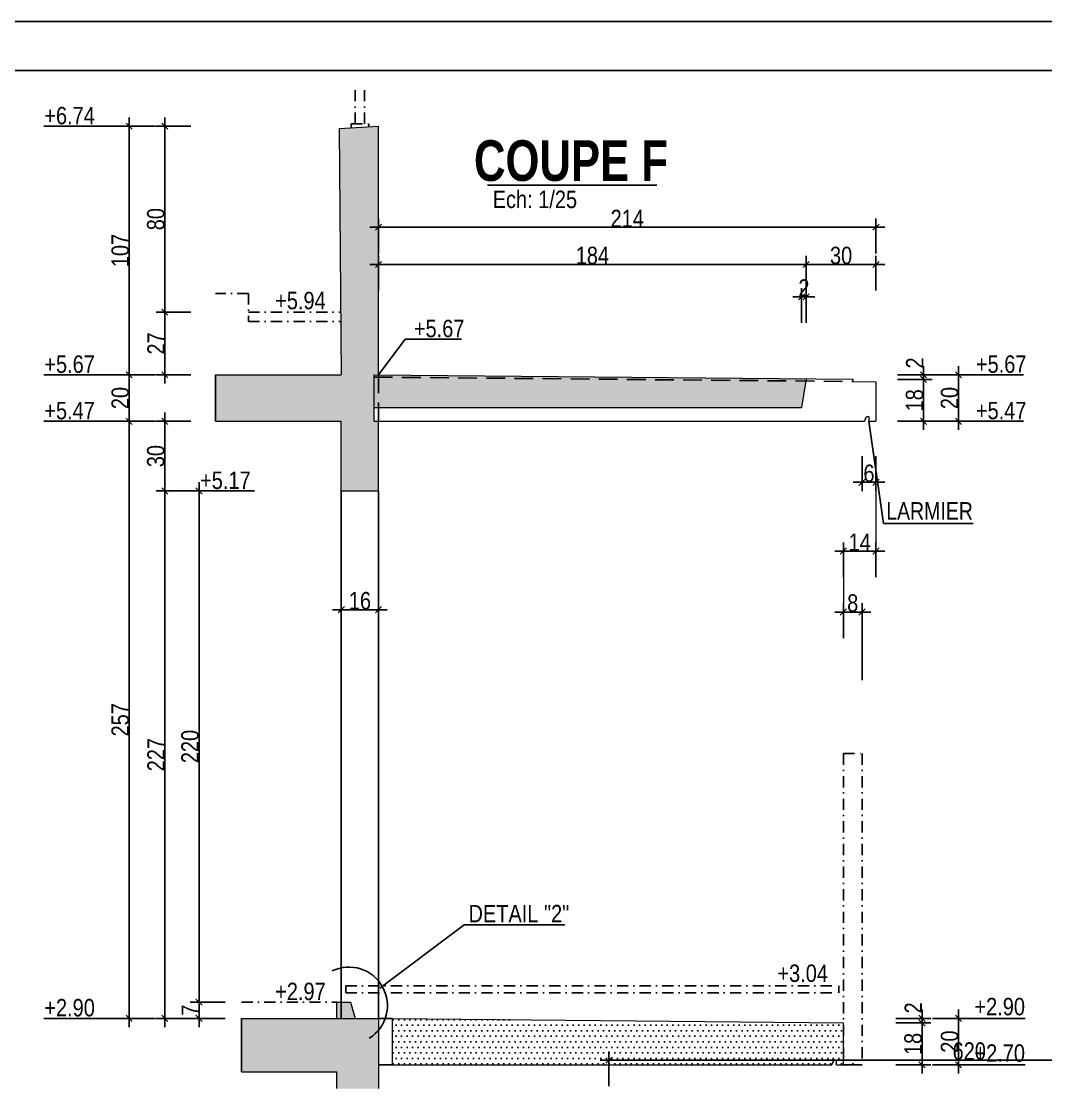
# Model space of a CAD drawing. Header units: centimetres. Extents: x -31 to 9059, y 2319 to 6519.
# Drawn here: x 3336 to 4218, y 5600 to 6519 of the extents above; entities that cross this region are included whole.
import ezdxf
from ezdxf.enums import TextEntityAlignment as Align

# ---------------------------------------------------------------- set-up
doc = ezdxf.new("R2010")
doc.units = ezdxf.units.CM
doc.header["$LTSCALE"] = 12.7
doc.header["$PDMODE"] = 1
doc.header["$PDSIZE"] = -2
doc.linetypes.add('CACHEX2', pattern=[19.05, 12.7, -6.35])
doc.linetypes.add('TIRETPTX2', pattern=[50.8, 25.4, -12.7, 0, -12.7])
for name, color, linetype in [('01_cote_gen', 4, 'Continuous'), ('01_linteaux', 2, 'Continuous'), ('01_murs_sup', 2, 'CACHEX2'), ('01_poch_BN', 9, 'Continuous'), ('01_texte', 230, 'Continuous'), ('AA_COTES', 2, 'Continuous')]:
    doc.layers.add(name, color=color, linetype=linetype)
doc.layers.add('01_murs_coup', color=5, linetype='Continuous', lineweight=60)
doc.styles.add('ARIAL NA', font='ARIALN.TTF')
doc.styles.add('impact', font='impact.ttf')
doc.styles.add('MATTE_TXT', font='arial.ttf')
doc.styles.add('STYLE2', font='ARIALN.TTF')
doc.dimstyles.new('JB25', dxfattribs={"dimscale": 0.1, "dimtxt": 150, "dimasz": 15, "dimexe": 0.1, "dimexo": 0.1, "dimgap": 0.09, "dimtad": 1, "dimdec": 1, "dimlfac": 0.5, "dimdsep": 46, "dimtxsty": 'STYLE2', "dimblk1": 'BOND_G', "dimblk2": 'BOND_D', "dimsah": 1, "dimcen": 1.5, "dimdle": 0.01, "dimse1": 1, "dimse2": 1, "dimclrd": 4, "dimclre": 2, "dimclrt": 6, "dimazin": 2, "dimtfac": 2.333333, "dimtdec": 1, "dimtix": 1, "dimtmove": 2, "dimatfit": 3, "dimldrblk": 'BOND_G', "dimfxl": 1, "dimtolj": 1, "dimtzin": 0, "dimarcsym": 0})
doc.dimstyles.new('JB50', dxfattribs={"dimscale": 0.1, "dimtxt": 150, "dimasz": 15, "dimexe": 0.1, "dimexo": 0.1, "dimgap": 0.09, "dimtad": 1, "dimdec": 1, "dimdsep": 46, "dimtxsty": 'STYLE2', "dimblk1": 'BOND_G', "dimblk2": 'BOND_D', "dimsah": 1, "dimcen": 1.5, "dimdle": 0.01, "dimse1": 1, "dimse2": 1, "dimclrd": 4, "dimclre": 2, "dimclrt": 6, "dimazin": 2, "dimtfac": 2.333333, "dimtdec": 1, "dimtix": 1, "dimtmove": 2, "dimatfit": 3, "dimldrblk": 'BOND_G', "dimfxl": 1, "dimtolj": 1, "dimtzin": 0, "dimarcsym": 0})

# ---------------------------------------------------------------- blocks, each defined once
blk = doc.blocks.new('BOND_G')
at = {"layer": 'AA_COTES', "color": 0}
for p, q in [((0, -5), (0, 15)), ((5, 0), (-5, 0)), ((1.77, 1.77), (-1.77, -1.77))]:
    blk.add_line(p, q, dxfattribs=at)
blk = doc.blocks.new('BOND_D')
at = {"layer": 'AA_COTES', "color": 0}
for p, q in [((5, 0), (-5, 0)), ((-1.77, -1.77), (1.77, 1.77)), ((0, 5), (0, -15))]:
    blk.add_line(p, q, dxfattribs=at)
blk = doc.blocks.new('*D1537')
at = {"layer": '01_cote_gen', "color": 4, "lineweight": -2, "transparency": 16777216}
blk.add_line((3489.19, 5662.09), (3489.19, 5673.09), dxfattribs=at)
at = {"layer": 'Defpoints', "color": 0, "transparency": 16777216}
for p in [(3489.19, 5674.59), (3582.72, 5674.59), (3595.34, 5660.59)]:
    blk.add_point(p, dxfattribs=at)
at = {"layer": '01_cote_gen', "color": 4, "lineweight": -2, "transparency": 16777216, "xscale": 1.5, "yscale": 1.5, "zscale": 1.5}
for name, p, rotation in [('BOND_D', (3489.19, 5674.59), 90), ('BOND_G', (3489.19, 5660.59), 270)]:
    blk.add_blockref(name, p, dxfattribs=dict(at, rotation=rotation))
at = {"layer": '01_cote_gen', "color": 6, "transparency": 16777216, "insert": (3481.68, 5667.59), "char_height": 15, "attachment_point": 5, "rotation": 90, "style": 'STYLE2'}
blk.add_mtext('\\A1;7', dxfattribs=at)
blk = doc.blocks.new('*D1538')
at = {"layer": '01_cote_gen', "color": 4, "lineweight": -2, "transparency": 16777216}
blk.add_line((3489.19, 5676.09), (3489.19, 6113.09), dxfattribs=at)
at = {"layer": 'Defpoints', "color": 0, "transparency": 16777216}
for p in [(3489.19, 6114.59), (3655.64, 6114.59), (3594.7, 5674.59)]:
    blk.add_point(p, dxfattribs=at)
at = {"layer": '01_cote_gen', "color": 4, "lineweight": -2, "transparency": 16777216, "xscale": 1.5, "yscale": 1.5, "zscale": 1.5}
for name, p, rotation in [('BOND_D', (3489.19, 6114.59), 90), ('BOND_G', (3489.19, 5674.59), 270)]:
    blk.add_blockref(name, p, dxfattribs=dict(at, rotation=rotation))
at = {"layer": '01_cote_gen', "color": 6, "transparency": 16777216, "insert": (3481.52, 5894.59), "char_height": 15, "attachment_point": 5, "rotation": 90, "style": 'STYLE2'}
blk.add_mtext('\\A1;220', dxfattribs=at)
blk = doc.blocks.new('*D1526')
at = {"layer": '01_cote_gen', "color": 4, "lineweight": -2, "transparency": 16777216}
blk.add_line((3459.73, 5662.09), (3459.73, 6113.09), dxfattribs=at)
at = {"layer": 'Defpoints', "color": 0, "transparency": 16777216}
for p in [(3459.73, 6114.59), (3511.69, 6114.59), (3511.69, 5660.59)]:
    blk.add_point(p, dxfattribs=at)
at = {"layer": '01_cote_gen', "color": 4, "lineweight": -2, "transparency": 16777216, "xscale": 1.5, "yscale": 1.5, "zscale": 1.5}
for name, p, rotation in [('BOND_D', (3459.73, 6114.59), 90), ('BOND_G', (3459.73, 5660.59), 270)]:
    blk.add_blockref(name, p, dxfattribs=dict(at, rotation=rotation))
at = {"layer": '01_cote_gen', "color": 6, "transparency": 16777216, "insert": (3452.19, 5887.59), "char_height": 15, "attachment_point": 5, "rotation": 90, "style": 'STYLE2'}
blk.add_mtext('\\A1;227', dxfattribs=at)
blk = doc.blocks.new('*D1539')
at = {"layer": '01_cote_gen', "color": 4, "lineweight": -2, "transparency": 16777216}
blk.add_line((3459.73, 6116.09), (3459.73, 6173.09), dxfattribs=at)
at = {"layer": 'Defpoints', "color": 0, "transparency": 16777216}
for p in [(3459.73, 6174.59), (3570.99, 6174.59), (3511.69, 6114.59)]:
    blk.add_point(p, dxfattribs=at)
at = {"layer": '01_cote_gen', "color": 4, "lineweight": -2, "transparency": 16777216, "xscale": 1.5, "yscale": 1.5, "zscale": 1.5}
for name, p, rotation in [('BOND_D', (3459.73, 6174.59), 90), ('BOND_G', (3459.73, 6114.59), 270)]:
    blk.add_blockref(name, p, dxfattribs=dict(at, rotation=rotation))
at = {"layer": '01_cote_gen', "color": 6, "transparency": 16777216, "insert": (3452.06, 6144.59), "char_height": 15, "attachment_point": 5, "rotation": 90, "style": 'STYLE2'}
blk.add_mtext('\\A1;30', dxfattribs=at)
blk = doc.blocks.new('*D1527')
at = {"layer": '01_cote_gen', "color": 4, "lineweight": -2, "transparency": 16777216}
blk.add_line((3429.14, 6176.09), (3429.14, 6213.09), dxfattribs=at)
at = {"layer": 'Defpoints', "color": 0, "transparency": 16777216}
for p in [(3429.14, 6214.59), (3499.15, 6214.59), (3499.15, 6174.59)]:
    blk.add_point(p, dxfattribs=at)
at = {"layer": '01_cote_gen', "color": 4, "lineweight": -2, "transparency": 16777216, "xscale": 1.5, "yscale": 1.5, "zscale": 1.5}
for name, p, rotation in [('BOND_D', (3429.14, 6214.59), 90), ('BOND_G', (3429.14, 6174.59), 270)]:
    blk.add_blockref(name, p, dxfattribs=dict(at, rotation=rotation))
at = {"layer": '01_cote_gen', "color": 6, "transparency": 16777216, "insert": (3421.47, 6194.59), "char_height": 15, "attachment_point": 5, "rotation": 90, "style": 'STYLE2'}
blk.add_mtext('\\A1;20', dxfattribs=at)
blk = doc.blocks.new('*D1528')
at = {"layer": '01_cote_gen', "color": 4, "lineweight": -2, "transparency": 16777216}
blk.add_line((3429.14, 5662.09), (3429.14, 6173.09), dxfattribs=at)
at = {"layer": 'Defpoints', "color": 0, "transparency": 16777216}
for p in [(3429.14, 6174.59), (3482.23, 6174.59), (3511.69, 5660.59)]:
    blk.add_point(p, dxfattribs=at)
at = {"layer": '01_cote_gen', "color": 4, "lineweight": -2, "transparency": 16777216, "xscale": 1.5, "yscale": 1.5, "zscale": 1.5}
for name, p, rotation in [('BOND_D', (3429.14, 6174.59), 90), ('BOND_G', (3429.14, 5660.59), 270)]:
    blk.add_blockref(name, p, dxfattribs=dict(at, rotation=rotation))
at = {"layer": '01_cote_gen', "color": 6, "transparency": 16777216, "insert": (3421.47, 5917.59), "char_height": 15, "attachment_point": 5, "rotation": 90, "style": 'STYLE2'}
blk.add_mtext('\\A1;257', dxfattribs=at)
blk = doc.blocks.new('*D1529')
at = {"layer": '01_cote_gen', "color": 4, "lineweight": -2, "ltscale": 0.1, "transparency": 16777216}
blk.add_line((4142.71, 5659.09), (4142.71, 5622.09), dxfattribs=at)
at = {"layer": 'Defpoints', "color": 0, "ltscale": 0.1, "transparency": 16777216}
for p in [(3640.2, 5660.59), (3679.41, 5620.59), (4142.71, 5620.59)]:
    blk.add_point(p, dxfattribs=at)
at = {"layer": '01_cote_gen', "color": 4, "lineweight": -2, "ltscale": 0.1, "transparency": 16777216, "xscale": 1.5, "yscale": 1.5, "zscale": 1.5}
for name, p, rotation in [('BOND_G', (4142.71, 5660.59), 90), ('BOND_D', (4142.71, 5620.59), 270)]:
    blk.add_blockref(name, p, dxfattribs=dict(at, rotation=rotation))
at = {"layer": '01_cote_gen', "color": 6, "ltscale": 0.1, "transparency": 16777216, "insert": (4135.04, 5640.59), "char_height": 15, "attachment_point": 5, "rotation": 90, "style": 'STYLE2'}
blk.add_mtext('\\A1;20', dxfattribs=at)
blk = doc.blocks.new('*D1530')
at = {"layer": '01_cote_gen', "color": 4, "lineweight": -2, "ltscale": 0.1, "transparency": 16777216}
blk.add_line((4111.3, 5655.09), (4111.3, 5622.09), dxfattribs=at)
at = {"layer": 'Defpoints', "color": 0, "ltscale": 0.1, "transparency": 16777216}
for p in [(4096.23, 5656.59), (4056.2, 5620.59), (4111.3, 5620.59)]:
    blk.add_point(p, dxfattribs=at)
at = {"layer": '01_cote_gen', "color": 4, "lineweight": -2, "ltscale": 0.1, "transparency": 16777216, "xscale": 1.5, "yscale": 1.5, "zscale": 1.5}
for name, p, rotation in [('BOND_G', (4111.3, 5656.59), 90), ('BOND_D', (4111.3, 5620.59), 270)]:
    blk.add_blockref(name, p, dxfattribs=dict(at, rotation=rotation))
at = {"layer": '01_cote_gen', "color": 6, "ltscale": 0.1, "transparency": 16777216, "insert": (4103.63, 5638.59), "char_height": 15, "attachment_point": 5, "rotation": 90, "style": 'STYLE2'}
blk.add_mtext('\\A1;18', dxfattribs=at)
blk = doc.blocks.new('*D1531')
at = {"layer": '01_cote_gen', "color": 4, "lineweight": -2, "ltscale": 0.1, "transparency": 16777216}
blk.add_line((4111.3, 5659.09), (4111.3, 5658.09), dxfattribs=at)
at = {"layer": 'Defpoints', "color": 0, "ltscale": 0.1, "transparency": 16777216}
for p in [(4119.54, 5660.59), (4111.3, 5656.59), (4118.8, 5656.59)]:
    blk.add_point(p, dxfattribs=at)
at = {"layer": '01_cote_gen', "color": 4, "lineweight": -2, "ltscale": 0.1, "transparency": 16777216, "xscale": 1.5, "yscale": 1.5, "zscale": 1.5}
for name, p, rotation in [('BOND_G', (4111.3, 5660.59), 90), ('BOND_D', (4111.3, 5656.59), 270)]:
    blk.add_blockref(name, p, dxfattribs=dict(at, rotation=rotation))
at = {"layer": '01_cote_gen', "color": 6, "ltscale": 0.1, "transparency": 16777216, "insert": (4103.76, 5669.59), "char_height": 15, "attachment_point": 5, "rotation": 90, "style": 'STYLE2'}
blk.add_mtext('\\A1;2', dxfattribs=at)
blk = doc.blocks.new('*D1540')
at = {"layer": '01_cote_gen', "color": 4, "lineweight": -2, "transparency": 16777216}
blk.add_line((3613.14, 6012.36), (3642.14, 6012.36), dxfattribs=at)
at = {"layer": 'Defpoints', "color": 0, "transparency": 16777216}
for p in [(3643.64, 6012.36), (3611.64, 6000.95), (3643.64, 6000.95)]:
    blk.add_point(p, dxfattribs=at)
at = {"layer": '01_cote_gen', "color": 4, "lineweight": -2, "transparency": 16777216, "xscale": 1.5, "yscale": 1.5, "zscale": 1.5, "rotation": 180}
blk.add_blockref('BOND_G', (3611.64, 6012.36), dxfattribs=at)
at = {"layer": '01_cote_gen', "color": 4, "lineweight": -2, "transparency": 16777216, "xscale": 1.5, "yscale": 1.5, "zscale": 1.5}
blk.add_blockref('BOND_D', (3643.64, 6012.36), dxfattribs=at)
at = {"layer": '01_cote_gen', "color": 6, "transparency": 16777216, "insert": (3627.64, 6020.03), "char_height": 15, "attachment_point": 5, "style": 'STYLE2'}
blk.add_mtext('\\A1;16', dxfattribs=at)
blk = doc.blocks.new('*D1532')
at = {"layer": '01_cote_gen', "color": 4, "lineweight": -2, "transparency": 16777216}
blk.add_line((4112.55, 6209.18), (4112.55, 6176.09), dxfattribs=at)
at = {"layer": 'Defpoints', "color": 0, "transparency": 16777216}
for p in [(4090.05, 6210.68), (4035.47, 6174.59), (4112.55, 6174.59)]:
    blk.add_point(p, dxfattribs=at)
at = {"layer": '01_cote_gen', "color": 4, "lineweight": -2, "transparency": 16777216, "xscale": 1.5, "yscale": 1.5, "zscale": 1.5}
for name, p, rotation in [('BOND_G', (4112.55, 6210.68), 90), ('BOND_D', (4112.55, 6174.59), 270)]:
    blk.add_blockref(name, p, dxfattribs=dict(at, rotation=rotation))
at = {"layer": '01_cote_gen', "color": 6, "lineweight": 0, "transparency": 16777216, "insert": (4104.89, 6192.63), "char_height": 15, "attachment_point": 5, "rotation": 90, "style": 'STYLE2'}
blk.add_mtext('\\A1;18', dxfattribs=at)
blk = doc.blocks.new('*D1533')
at = {"layer": '01_cote_gen', "color": 4, "lineweight": -2, "transparency": 16777216}
blk.add_line((4142.71, 6213.09), (4142.71, 6176.09), dxfattribs=at)
at = {"layer": 'Defpoints', "color": 0, "transparency": 16777216}
for p in [(4120.05, 6214.59), (4120.05, 6174.59), (4142.71, 6174.59)]:
    blk.add_point(p, dxfattribs=at)
at = {"layer": '01_cote_gen', "color": 4, "lineweight": -2, "transparency": 16777216, "xscale": 1.5, "yscale": 1.5, "zscale": 1.5}
for name, p, rotation in [('BOND_G', (4142.71, 6214.59), 90), ('BOND_D', (4142.71, 6174.59), 270)]:
    blk.add_blockref(name, p, dxfattribs=dict(at, rotation=rotation))
at = {"layer": '01_cote_gen', "color": 6, "lineweight": 0, "transparency": 16777216, "insert": (4135.04, 6194.59), "char_height": 15, "attachment_point": 5, "rotation": 90, "style": 'STYLE2'}
blk.add_mtext('\\A1;20', dxfattribs=at)
blk = doc.blocks.new('*D1541')
at = {"layer": '01_cote_gen', "color": 4, "lineweight": -2, "ltscale": 0.1, "transparency": 16777216}
blk.add_line((4045.14, 6010.38), (4058.14, 6010.38), dxfattribs=at)
at = {"layer": 'Defpoints', "color": 0, "ltscale": 0.1, "transparency": 16777216}
for p in [(4059.64, 6010.38), (4059.64, 5951.67), (4043.64, 5656.59)]:
    blk.add_point(p, dxfattribs=at)
at = {"layer": '01_cote_gen', "color": 4, "lineweight": -2, "ltscale": 0.1, "transparency": 16777216, "xscale": 1.5, "yscale": 1.5, "zscale": 1.5, "rotation": 180}
blk.add_blockref('BOND_G', (4043.64, 6010.38), dxfattribs=at)
at = {"layer": '01_cote_gen', "color": 4, "lineweight": -2, "ltscale": 0.1, "transparency": 16777216, "xscale": 1.5, "yscale": 1.5, "zscale": 1.5}
blk.add_blockref('BOND_D', (4059.64, 6010.38), dxfattribs=at)
at = {"layer": '01_cote_gen', "color": 6, "ltscale": 0.1, "transparency": 16777216, "insert": (4051.64, 6018.05), "char_height": 15, "attachment_point": 5, "style": 'STYLE2'}
blk.add_mtext('\\A1;8', dxfattribs=at)
blk = doc.blocks.new('*D1534')
at = {"layer": '01_cote_gen', "color": 4, "lineweight": -2, "ltscale": 0.1, "transparency": 16777216}
blk.add_line((4070.14, 6122.05), (4061.14, 6122.05), dxfattribs=at)
at = {"layer": 'Defpoints', "color": 0, "ltscale": 0.1, "transparency": 16777216}
for p in [(4071.64, 6266.1), (4059.64, 6122.05), (4059.64, 6120.76)]:
    blk.add_point(p, dxfattribs=at)
at = {"layer": '01_cote_gen', "color": 4, "lineweight": -2, "ltscale": 0.1, "transparency": 16777216, "xscale": 1.5, "yscale": 1.5, "zscale": 1.5, "rotation": 180}
blk.add_blockref('BOND_D', (4059.64, 6122.05), dxfattribs=at)
at = {"layer": '01_cote_gen', "color": 4, "lineweight": -2, "ltscale": 0.1, "transparency": 16777216, "xscale": 1.5, "yscale": 1.5, "zscale": 1.5}
blk.add_blockref('BOND_G', (4071.64, 6122.05), dxfattribs=at)
at = {"layer": '01_cote_gen', "color": 6, "ltscale": 0.1, "transparency": 16777216, "insert": (4065.64, 6129.72), "char_height": 15, "attachment_point": 5, "style": 'STYLE2'}
blk.add_mtext('\\A1;6', dxfattribs=at)
blk = doc.blocks.new('*D1535')
at = {"layer": '01_cote_gen', "color": 4, "lineweight": -2, "ltscale": 0.1, "transparency": 16777216}
blk.add_line((4045.14, 6062.86), (4070.14, 6062.86), dxfattribs=at)
at = {"layer": 'Defpoints', "color": 0, "ltscale": 0.1, "transparency": 16777216}
for p in [(4071.64, 6100.63), (4071.64, 6062.86), (4043.64, 6017.88)]:
    blk.add_point(p, dxfattribs=at)
at = {"layer": '01_cote_gen', "color": 4, "lineweight": -2, "ltscale": 0.1, "transparency": 16777216, "xscale": 1.5, "yscale": 1.5, "zscale": 1.5, "rotation": 180}
blk.add_blockref('BOND_G', (4043.64, 6062.86), dxfattribs=at)
at = {"layer": '01_cote_gen', "color": 4, "lineweight": -2, "ltscale": 0.1, "transparency": 16777216, "xscale": 1.5, "yscale": 1.5, "zscale": 1.5}
blk.add_blockref('BOND_D', (4071.64, 6062.86), dxfattribs=at)
at = {"layer": '01_cote_gen', "color": 6, "ltscale": 0.1, "transparency": 16777216, "insert": (4057.64, 6070.4), "char_height": 15, "attachment_point": 5, "style": 'STYLE2'}
blk.add_mtext('\\A1;14', dxfattribs=at)
blk = doc.blocks.new('*D1536')
at = {"layer": '01_cote_gen', "color": 4, "lineweight": -2, "ltscale": 0.1, "transparency": 16777216}
blk.add_line((4112.55, 6213.09), (4112.55, 6212.18), dxfattribs=at)
at = {"layer": 'Defpoints', "color": 0, "ltscale": 0.1, "transparency": 16777216}
for p in [(4120.21, 6214.59), (4112.55, 6210.68), (4120.05, 6210.68)]:
    blk.add_point(p, dxfattribs=at)
at = {"layer": '01_cote_gen', "color": 4, "lineweight": -2, "ltscale": 0.1, "transparency": 16777216, "xscale": 1.5, "yscale": 1.5, "zscale": 1.5}
for name, p, rotation in [('BOND_G', (4112.55, 6214.59), 90), ('BOND_D', (4112.55, 6210.68), 270)]:
    blk.add_blockref(name, p, dxfattribs=dict(at, rotation=rotation))
at = {"layer": '01_cote_gen', "color": 6, "ltscale": 0.1, "transparency": 16777216, "insert": (4105.01, 6224.78), "char_height": 15, "attachment_point": 5, "rotation": 90, "style": 'STYLE2'}
blk.add_mtext('\\A1;2', dxfattribs=at)
blk = doc.blocks.new('*D1542')
at = {"layer": '01_cote_gen', "color": 4, "lineweight": -2, "transparency": 16777216}
blk.add_line((3429.14, 6216.09), (3429.14, 6427.09), dxfattribs=at)
at = {"layer": 'Defpoints', "color": 0, "transparency": 16777216}
for p in [(3429.14, 6428.59), (3639.64, 6428.59), (3451.64, 6214.59)]:
    blk.add_point(p, dxfattribs=at)
at = {"layer": '01_cote_gen', "color": 4, "lineweight": -2, "transparency": 16777216, "xscale": 1.5, "yscale": 1.5, "zscale": 1.5}
for name, p, rotation in [('BOND_D', (3429.14, 6428.59), 90), ('BOND_G', (3429.14, 6214.59), 270)]:
    blk.add_blockref(name, p, dxfattribs=dict(at, rotation=rotation))
at = {"layer": '01_cote_gen', "color": 6, "transparency": 16777216, "insert": (3421.47, 6321.59), "char_height": 15, "attachment_point": 5, "rotation": 90, "style": 'STYLE2'}
blk.add_mtext('\\A1;107', dxfattribs=at)
blk = doc.blocks.new('*D1543')
at = {"layer": '01_cote_gen', "color": 4, "lineweight": -2, "transparency": 16777216}
blk.add_line((3459.73, 6216.09), (3459.73, 6267.09), dxfattribs=at)
at = {"layer": 'Defpoints', "color": 0, "transparency": 16777216}
for p in [(3459.73, 6268.59), (3482.23, 6268.59), (3570.99, 6214.59)]:
    blk.add_point(p, dxfattribs=at)
at = {"layer": '01_cote_gen', "color": 4, "lineweight": -2, "transparency": 16777216, "xscale": 1.5, "yscale": 1.5, "zscale": 1.5}
for name, p, rotation in [('BOND_D', (3459.73, 6268.59), 90), ('BOND_G', (3459.73, 6214.59), 270)]:
    blk.add_blockref(name, p, dxfattribs=dict(at, rotation=rotation))
at = {"layer": '01_cote_gen', "color": 6, "transparency": 16777216, "insert": (3452.19, 6241.59), "char_height": 15, "attachment_point": 5, "rotation": 90, "style": 'STYLE2'}
blk.add_mtext('\\A1;27', dxfattribs=at)
blk = doc.blocks.new('*D1544')
at = {"layer": '01_cote_gen', "color": 4, "lineweight": -2, "transparency": 16777216}
blk.add_line((3459.73, 6270.09), (3459.73, 6427.09), dxfattribs=at)
at = {"layer": 'Defpoints', "color": 0, "transparency": 16777216}
for p in [(3459.73, 6428.59), (3639.64, 6428.59), (3482.23, 6268.59)]:
    blk.add_point(p, dxfattribs=at)
at = {"layer": '01_cote_gen', "color": 4, "lineweight": -2, "transparency": 16777216, "xscale": 1.5, "yscale": 1.5, "zscale": 1.5}
for name, p, rotation in [('BOND_D', (3459.73, 6428.59), 90), ('BOND_G', (3459.73, 6268.59), 270)]:
    blk.add_blockref(name, p, dxfattribs=dict(at, rotation=rotation))
at = {"layer": '01_cote_gen', "color": 6, "transparency": 16777216, "insert": (3452.06, 6348.59), "char_height": 15, "attachment_point": 5, "rotation": 90, "style": 'STYLE2'}
blk.add_mtext('\\A1;80', dxfattribs=at)
blk = doc.blocks.new('*D1545')
at = {"layer": '01_cote_gen', "color": 4, "lineweight": -2, "ltscale": 0.1, "transparency": 16777216}
blk.add_line((3645.14, 6341.64), (4070.14, 6341.64), dxfattribs=at)
at = {"layer": 'Defpoints', "color": 0, "ltscale": 0.1, "transparency": 16777216}
for p in [(4071.64, 6341.64), (3643.64, 6319.14), (4071.64, 5947.5)]:
    blk.add_point(p, dxfattribs=at)
at = {"layer": '01_cote_gen', "color": 4, "lineweight": -2, "ltscale": 0.1, "transparency": 16777216, "xscale": 1.5, "yscale": 1.5, "zscale": 1.5, "rotation": 180}
blk.add_blockref('BOND_G', (3643.64, 6341.64), dxfattribs=at)
at = {"layer": '01_cote_gen', "color": 4, "lineweight": -2, "ltscale": 0.1, "transparency": 16777216, "xscale": 1.5, "yscale": 1.5, "zscale": 1.5}
blk.add_blockref('BOND_D', (4071.64, 6341.64), dxfattribs=at)
at = {"layer": '01_cote_gen', "color": 6, "ltscale": 0.1, "transparency": 16777216, "insert": (3857.64, 6349.18), "char_height": 15, "attachment_point": 5, "style": 'STYLE2'}
blk.add_mtext('\\A1;214', dxfattribs=at)
blk = doc.blocks.new('*D1546')
at = {"layer": '01_cote_gen', "color": 4, "lineweight": -2, "ltscale": 0.1, "transparency": 16777216}
blk.add_line((3645.14, 6309.58), (4010.14, 6309.58), dxfattribs=at)
at = {"layer": 'Defpoints', "color": 0, "ltscale": 0.1, "transparency": 16777216}
for p in [(4011.64, 6309.58), (3643.64, 6000.9), (4011.64, 5950.23)]:
    blk.add_point(p, dxfattribs=at)
at = {"layer": '01_cote_gen', "color": 4, "lineweight": -2, "ltscale": 0.1, "transparency": 16777216, "xscale": 1.5, "yscale": 1.5, "zscale": 1.5, "rotation": 180}
blk.add_blockref('BOND_G', (3643.64, 6309.58), dxfattribs=at)
at = {"layer": '01_cote_gen', "color": 4, "lineweight": -2, "ltscale": 0.1, "transparency": 16777216, "xscale": 1.5, "yscale": 1.5, "zscale": 1.5}
blk.add_blockref('BOND_D', (4011.64, 6309.58), dxfattribs=at)
at = {"layer": '01_cote_gen', "color": 6, "ltscale": 0.1, "transparency": 16777216, "insert": (3827.64, 6317.25), "char_height": 15, "attachment_point": 5, "style": 'STYLE2'}
blk.add_mtext('\\A1;184', dxfattribs=at)
blk = doc.blocks.new('*D1547')
at = {"layer": '01_cote_gen', "color": 4, "lineweight": -2, "ltscale": 0.1, "transparency": 16777216}
blk.add_line((4013.14, 6309.58), (4070.14, 6309.58), dxfattribs=at)
at = {"layer": 'Defpoints', "color": 0, "ltscale": 0.1, "transparency": 16777216}
for p in [(4071.64, 6319.14), (4071.64, 6309.58), (4011.64, 6287.08)]:
    blk.add_point(p, dxfattribs=at)
at = {"layer": '01_cote_gen', "color": 4, "lineweight": -2, "ltscale": 0.1, "transparency": 16777216, "xscale": 1.5, "yscale": 1.5, "zscale": 1.5, "rotation": 180}
blk.add_blockref('BOND_G', (4011.64, 6309.58), dxfattribs=at)
at = {"layer": '01_cote_gen', "color": 4, "lineweight": -2, "ltscale": 0.1, "transparency": 16777216, "xscale": 1.5, "yscale": 1.5, "zscale": 1.5}
blk.add_blockref('BOND_D', (4071.64, 6309.58), dxfattribs=at)
at = {"layer": '01_cote_gen', "color": 6, "ltscale": 0.1, "transparency": 16777216, "insert": (4041.64, 6317.25), "char_height": 15, "attachment_point": 5, "style": 'STYLE2'}
blk.add_mtext('\\A1;30', dxfattribs=at)
blk = doc.blocks.new('*D1548')
at = {"layer": '01_cote_gen', "color": 4, "lineweight": -2, "ltscale": 0.1, "transparency": 16777216}
for p, q in [((4006.14, 6281.72), (4004.64, 6281.72)), ((4011.64, 6281.72), (4007.64, 6281.72)), ((4013.14, 6281.72), (4014.64, 6281.72))]:
    blk.add_line(p, q, dxfattribs=at)
at = {"layer": 'Defpoints', "color": 0, "ltscale": 0.1, "transparency": 16777216}
for p in [(4007.64, 6281.72), (4011.64, 5950.23), (4007.64, 5925.64)]:
    blk.add_point(p, dxfattribs=at)
at = {"layer": '01_cote_gen', "color": 4, "lineweight": -2, "ltscale": 0.1, "transparency": 16777216, "xscale": 1.5, "yscale": 1.5, "zscale": 1.5}
blk.add_blockref('BOND_D', (4007.64, 6281.72), dxfattribs=at)
at = {"layer": '01_cote_gen', "color": 4, "lineweight": -2, "ltscale": 0.1, "transparency": 16777216, "xscale": 1.5, "yscale": 1.5, "zscale": 1.5, "rotation": 180}
blk.add_blockref('BOND_G', (4011.64, 6281.72), dxfattribs=at)
at = {"layer": '01_cote_gen', "color": 6, "ltscale": 0.1, "transparency": 16777216, "insert": (4009.64, 6289.26), "char_height": 15, "attachment_point": 5, "style": 'STYLE2'}
blk.add_mtext('\\A1;2', dxfattribs=at)
blk = doc.blocks.new('*D2036')
at = {"layer": '01_cote_gen', "color": 4, "lineweight": -2, "transparency": 16777216}
blk.add_line((3843.4, 5624.66), (4460.4, 5624.66), dxfattribs=at)
at = {"layer": 'Defpoints', "color": 0, "transparency": 16777216}
for p in [(4461.9, 5624.66), (3841.9, 5620.99), (4461.9, 5620.99)]:
    blk.add_point(p, dxfattribs=at)
at = {"layer": '01_cote_gen', "color": 4, "lineweight": -2, "transparency": 16777216, "xscale": 1.5, "yscale": 1.5, "zscale": 1.5, "rotation": 180}
blk.add_blockref('BOND_G', (3841.9, 5624.66), dxfattribs=at)
at = {"layer": '01_cote_gen', "color": 4, "lineweight": -2, "transparency": 16777216, "xscale": 1.5, "yscale": 1.5, "zscale": 1.5}
blk.add_blockref('BOND_D', (4461.9, 5624.66), dxfattribs=at)
at = {"layer": '01_cote_gen', "color": 6, "transparency": 16777216, "insert": (4151.9, 5632.33), "char_height": 15, "attachment_point": 5, "style": 'STYLE2'}
blk.add_mtext('\\A1;620', dxfattribs=at)

msp = doc.modelspace()

# ---------------------------------------------------------------- hatches: boundary and pattern name
at = {"layer": '01_linteaux'}
h = msp.add_hatch(dxfattribs=at)
h.set_pattern_fill('DOTS', color=256, scale=3)
h.set_pattern_definition([(0, (-31045.614, 19313.527), (2.38125, 4.7625), [0, -4.7625])])
edge = h.paths.add_edge_path()
edge.add_line((4043.64, 5656.59), (3655.64, 5660.48))
edge.add_line((3655.64, 5660.48), (3655.64, 5620.59))
edge.add_line((3655.64, 5620.59), (4049.7, 5620.59))
edge.add_arc((4053.7, 5620.59), 4, 90.92426, 180, ccw=False)
edge.add_line((4053.64, 5624.59), (4053.64, 5620.59))
edge.add_line((4053.64, 5620.59), (4043.64, 5620.59))
edge.add_line((4043.64, 5620.59), (4043.64, 5656.59))
at = {"layer": '01_poch_BN'}
h = msp.add_hatch(color=256, dxfattribs=at)
h.dxf.hatch_style = 1
h.paths.add_polyline_path([(3639.64, 6214.59), (3643.64, 6214.55), (3643.64, 6428.59), (3609.64, 6426.59), (3611.64, 6214.59), (3503.4, 6214.59), (3503.4, 6174.59), (3611.64, 6174.59), (3611.64, 6114.59), (3643.64, 6114.59), (3643.64, 6174.59), (3639.64, 6174.59)])
at = {"layer": '01_poch_BN', "ltscale": 0.1}
h = msp.add_hatch(color=256, dxfattribs=at)
h.dxf.hatch_style = 1
h.paths.add_polyline_path([(4011.64, 6211.19), (3639.64, 6214.59), (3639.64, 6186.59), (4007.64, 6186.59)])
at = {"layer": '01_poch_BN'}
h = msp.add_hatch(color=256, dxfattribs=at)
h.dxf.hatch_style = 1
h.paths.add_polyline_path([(3611.64, 5674.59), (3607.64, 5674.59), (3607.64, 5660.59), (3611.64, 5660.59)])
h.paths.add_polyline_path([(3619.64, 5674.59), (3611.64, 5674.59), (3611.64, 5660.59), (3623.64, 5660.59)])
h.paths.add_polyline_path([(3607.64, 5600.07), (3643.64, 5600.07), (3643.64, 5660.59), (3525.77, 5660.59), (3525.77, 5614.59), (3607.64, 5614.59)])

# ---------------------------------------------------------------- linework, layer by layer
at = {"layer": '01_cote_gen'}
msp.add_line((9059.29, 6518.88), (-30.71, 6518.88), dxfattribs=at)
at = {"layer": '01_cote_gen', "lineweight": 0}
for p, q in [((4071.64, 6114.55), (4071.64, 6070.36)), ((4043.64, 6040.36), (4043.64, 6017.88))]:
    msp.add_line(p, q, dxfattribs=at)
at = {"layer": '01_cote_gen', "ltscale": 0.1}
msp.add_line((4059.64, 5951.67), (4059.64, 6017.88), dxfattribs=at)
at = {"layer": '01_linteaux', "linetype": 'TIRETPTX2', "ltscale": 0.03}
for p, q in [((3623.64, 6430.59), (3623.64, 6460.83)), ((3631.64, 6430.59), (3631.64, 6460.8)), ((3620.06, 6430.59), (3635.21, 6430.59)), ((3620.06, 6430.59), (3620.06, 6427.2)), ((3635.21, 6430.59), (3635.21, 6428.1)), ((3531.64, 6284.7), (3503.4, 6284.7)), ((3531.64, 6284.7), (3531.64, 6260.59)), ((3531.64, 6268.59), (3611.64, 6268.59)), ((3531.64, 6260.59), (3611.64, 6260.59)), ((4043.64, 5888.59), (4059.64, 5888.59)), ((4043.64, 5888.59), (4043.64, 5620.59)), ((4059.64, 5888.59), (4059.64, 5620.59)), ((3615.38, 5688.59), (4039.64, 5688.59)), ((3615.38, 5682.59), (4039.64, 5682.59)), ((3525.77, 5674.59), (3607.64, 5674.59))]:
    msp.add_line(p, q, dxfattribs=at)
at = {"layer": '01_linteaux'}
for p, q in [((3611.64, 5660.59), (3611.64, 6114.59)), ((3655.64, 5660.48), (3643.64, 5660.59)), ((3655.64, 5620.59), (3643.64, 5620.59)), ((4043.64, 5620.59), (4059.64, 5620.59))]:
    msp.add_line(p, q, dxfattribs=at)
at = {"layer": '01_linteaux', "linetype": 'TIRETPTX2', "ltscale": 0.02}
for p, q in [((3615.38, 5688.59), (3615.38, 5682.59)), ((4039.64, 5682.59), (4039.64, 5688.59))]:
    msp.add_line(p, q, dxfattribs=at)
at = {"layer": '01_linteaux'}
msp.add_lwpolyline([(3643.64, 6114.59), (3643.64, 5660.59)], dxfattribs=at)
at = {"layer": '01_murs_coup', "linetype": 'Continuous', "lineweight": 5}
for p, q in [((3609.64, 6426.59), (3643.64, 6428.59)), ((3609.64, 6426.59), (3611.64, 6214.59)), ((3643.64, 6214.55), (3643.64, 6428.59)), ((3503.4, 6214.59), (3611.64, 6214.59)), ((3503.4, 6174.59), (3611.64, 6174.59)), ((3611.64, 6114.59), (3611.64, 6174.59)), ((3643.64, 6114.59), (3643.64, 6174.59)), ((3611.64, 6114.59), (3643.64, 6114.59)), ((3607.64, 5660.59), (3607.64, 5674.59)), ((3607.64, 5674.59), (3619.64, 5674.59)), ((3619.64, 5674.59), (3623.64, 5660.59)), ((3655.64, 5620.59), (3655.64, 5660.59)), ((4043.64, 5620.59), (4043.64, 5656.59)), ((4037.64, 5620.59), (4037.64, 5624.59)), ((3525.77, 5614.59), (3607.64, 5614.59)), ((3607.64, 5600.07), (3607.64, 5614.59)), ((3655.64, 5620.59), (4033.7, 5620.59)), ((4037.64, 5620.59), (4043.64, 5620.59))]:
    msp.add_line(p, q, dxfattribs=at)
at = {"layer": '01_murs_coup', "linetype": 'Continuous', "lineweight": 0}
for p, q in [((3639.64, 6214.59), (3639.64, 6174.59)), ((3639.64, 6214.59), (4051.64, 6210.88)), ((4011.64, 6211.19), (4007.64, 6186.59)), ((4051.64, 6210.88), (4051.64, 6208.88)), ((4051.64, 6208.88), (4071.64, 6208.59)), ((4071.64, 6208.59), (4071.64, 6174.59)), ((3639.64, 6186.59), (4007.64, 6186.59)), ((3639.64, 6174.59), (4061.64, 6174.59)), ((4065.64, 6178.59), (4065.64, 6174.59)), ((4065.64, 6174.59), (4071.64, 6174.59))]:
    msp.add_line(p, q, dxfattribs=at)
at = {"layer": '01_murs_coup', "linetype": 'Continuous', "lineweight": 5}
for points in [[(3525.77, 5660.59), (3643.64, 5660.59)], [(3643.64, 5660.59), (3643.64, 5600.07)], [(3655.64, 5660.48), (4043.64, 5656.59)]]:
    msp.add_lwpolyline(points, dxfattribs=at)
at = {"layer": '01_murs_coup', "linetype": 'Continuous', "lineweight": 0}
msp.add_arc((4065.64, 6174.59), 4, 90, 180, dxfattribs=at)
at = {"layer": '01_murs_coup', "linetype": 'Continuous', "lineweight": 5}
msp.add_arc((4037.7, 5620.59), 4, 90.92426, 180, dxfattribs=at)
at = {"layer": '01_murs_sup', "ltscale": 0.1}
for p, q in [((3639.64, 6212.59), (4051.64, 6208.88)), ((3643.64, 6174.59), (3643.64, 6214.55))]:
    msp.add_line(p, q, dxfattribs=at)
at = {"layer": '01_poch_BN'}
for p, q in [((3503.4, 6214.59), (3503.4, 6174.59)), ((3525.77, 5614.59), (3525.77, 5660.59))]:
    msp.add_line(p, q, dxfattribs=at)
at = {"layer": '01_texte'}
for p, q in [((19.29, 6476.69), (9009.29, 6476.69)), ((3421.64, 6428.59), (3355.71, 6428.59)), ((3737.4, 6377.91), (3883, 6377.91)), ((3666.63, 6245.24), (3643.64, 6214.55)), ((3714.9, 6245.24), (3666.63, 6245.24)), ((3421.64, 6214.59), (3355.71, 6214.59)), ((4198.48, 6214.59), (4150.21, 6214.59)), ((3421.64, 6174.59), (3355.71, 6174.59)), ((4065.64, 6174.59), (4078.08, 6086.62)), ((4198.48, 6174.59), (4150.21, 6174.59)), ((3537, 6114.59), (3483.69, 6114.59)), ((4155.34, 6086.62), (4078.08, 6086.62)), ((3644.75, 5686.6), (3717.27, 5741.08)), ((3717.27, 5741.08), (3803.99, 5741.08)), ((3421.64, 5660.59), (3355.71, 5660.59)), ((4199.94, 5660.59), (4150.21, 5660.59)), ((4199.94, 5620.59), (4150.21, 5620.59))]:
    msp.add_line(p, q, dxfattribs=at)
msp.add_arc((3618.2, 5671.63), 33.11, 301.77042, 116.09905, dxfattribs=at)

# ---------------------------------------------------------------- texts
for s, style, p in [('+6.74', 'ARIAL NA', (3356.09, 6430.28)), ('Ech: 1/25', 'STYLE2', (3741.88, 6358.13)), ('+5.94', 'ARIAL NA', (3554.71, 6271.04)), ('+5.67', 'ARIAL NA', (3674.06, 6246.97)), ('+5.67', 'ARIAL NA', (3356.09, 6216.28)), ('+5.67', 'ARIAL NA', (4157.64, 6216.32)), ('+5.47', 'ARIAL NA', (3356.09, 6176.28)), ('+5.47', 'ARIAL NA', (4157.64, 6176.32)), ('+5.17', 'ARIAL NA', (3490.1, 6116.28)), ('DETAIL "2"', 'ARIAL NA', (3721.09, 5743.24)), ('+3.04', 'ARIAL NA', (3986.84, 5691.93)), ('+2.97', 'ARIAL NA', (3554.71, 5676.28)), ('+2.90', 'ARIAL NA', (4156.39, 5663.21)), ('+2.90', 'ARIAL NA', (3356.09, 5662.28)), ('+2.70', 'ARIAL NA', (4156.39, 5623.21))]:
    msp.add_text(s, height=15, dxfattribs=dict(at, style=style)).set_placement(p)
at = {"layer": '01_texte', "style": 'impact'}
msp.add_text('COUPE F', height=35, dxfattribs=at).set_placement((3809.21, 6399.01), align=Align.MIDDLE)
at = {"layer": '01_texte', "style": 'MATTE_TXT', "width": 0.8}
msp.add_text('LARMIER', height=15, dxfattribs=at).set_placement((4117.75, 6085.46), align=Align.BOTTOM_CENTER)

# ---------------------------------------------------------------- dimensions: what is measured, and where the dimension line sits
at = {"layer": '01_cote_gen'}
for base, p1, p2, picture, middle in [((3429.14, 6428.59), (3451.64, 6214.59), (3639.64, 6428.59), '*D1542', (3421.47, 6321.59)), ((3459.73, 6428.59), (3482.23, 6268.59), (3639.64, 6428.59), '*D1544', (3452.06, 6348.59)), ((3459.73, 6268.59), (3570.99, 6214.59), (3482.23, 6268.59), '*D1543', (3452.19, 6241.59)), ((3429.14, 6214.59), (3499.15, 6174.59), (3499.15, 6214.59), '*D1527', (3421.47, 6194.59)), ((3429.14, 6174.59), (3511.69, 5660.59), (3482.23, 6174.59), '*D1528', (3421.47, 5917.59)), ((3459.73, 6174.59), (3511.69, 6114.59), (3570.99, 6174.59), '*D1539', (3452.06, 6144.59)), ((3459.73, 6114.59), (3511.69, 5660.59), (3511.69, 6114.59), '*D1526', (3452.19, 5887.59)), ((3489.19, 6114.59), (3594.7, 5674.59), (3655.64, 6114.59), '*D1538', (3481.52, 5894.59)), ((3489.19, 5674.59), (3595.34, 5660.59), (3582.72, 5674.59), '*D1537', (3481.68, 5667.59))]:
    dim = msp.add_linear_dim(base=base, p1=p1, p2=p2, angle=90, dimstyle='JB25', dxfattribs=at)
    dim.commit()
    dim.dimension.update_dxf_attribs({"geometry": picture, "text_midpoint": middle})
at = {"layer": '01_cote_gen', "ltscale": 0.1}
for base, p1, p2, picture, middle in [((4071.64, 6341.64), (3643.64, 6319.14), (4071.64, 5947.5), '*D1545', (3857.64, 6349.18)), ((4011.64, 6309.58), (3643.64, 6000.9), (4011.64, 5950.23), '*D1546', (3827.64, 6317.25)), ((4071.64, 6309.58), (4011.64, 6287.08), (4071.64, 6319.14), '*D1547', (4041.64, 6317.25)), ((4007.64, 6281.72), (4011.64, 5950.23), (4007.64, 5925.64), '*D1548', (4009.64, 6289.26)), ((4059.64, 6122.05), (4071.64, 6266.1), (4059.64, 6120.76), '*D1534', (4065.64, 6129.72)), ((4071.64, 6062.86), (4043.64, 6017.88), (4071.64, 6100.63), '*D1535', (4057.64, 6070.4)), ((4059.64, 6010.38), (4043.64, 5656.59), (4059.64, 5951.67), '*D1541', (4051.64, 6018.05))]:
    dim = msp.add_linear_dim(base=base, p1=p1, p2=p2, dimstyle='JB25', dxfattribs=at)
    dim.commit()
    dim.dimension.update_dxf_attribs({"geometry": picture, "text_midpoint": middle})
for base, p1, p2, picture, middle in [((4112.55, 6210.68), (4120.21, 6214.59), (4120.05, 6210.68), '*D1536', (4105.01, 6224.78)), ((4111.3, 5656.59), (4119.54, 5660.59), (4118.8, 5656.59), '*D1531', (4103.76, 5669.59))]:
    dim = msp.add_linear_dim(base=base, p1=p1, p2=p2, angle=90, dimstyle='JB25', dxfattribs=at)
    dim.commit()
    dim.dimension.update_dxf_attribs({"geometry": picture, "text_midpoint": middle, "dimtype": 160})
at = {"layer": '01_cote_gen', "lineweight": 0}
for base, p1, p2, picture, middle in [((4142.71, 6174.59), (4120.05, 6214.59), (4120.05, 6174.59), '*D1533', (4135.04, 6194.59)), ((4112.55, 6174.59), (4090.05, 6210.68), (4035.47, 6174.59), '*D1532', (4104.89, 6192.63))]:
    dim = msp.add_linear_dim(base=base, p1=p1, p2=p2, angle=90, dimstyle='JB25', dxfattribs=at)
    dim.commit()
    dim.dimension.update_dxf_attribs({"geometry": picture, "text_midpoint": middle})
at = {"layer": '01_cote_gen'}
for base, p1, p2, dimstyle, picture, middle in [((3643.64, 6012.36), (3611.64, 6000.95), (3643.64, 6000.95), 'JB25', '*D1540', (3627.64, 6020.03)), ((4461.9, 5624.66), (3841.9, 5620.99), (4461.9, 5620.99), 'JB50', '*D2036', (4151.9, 5632.33))]:
    dim = msp.add_linear_dim(base=base, p1=p1, p2=p2, dimstyle=dimstyle, dxfattribs=at)
    dim.commit()
    dim.dimension.update_dxf_attribs({"geometry": picture, "text_midpoint": middle})
at = {"layer": '01_cote_gen', "ltscale": 0.1}
for base, p1, p2, picture, middle in [((4142.71, 5620.59), (3640.2, 5660.59), (3679.41, 5620.59), '*D1529', (4135.04, 5640.59)), ((4111.3, 5620.59), (4096.23, 5656.59), (4056.2, 5620.59), '*D1530', (4103.63, 5638.59))]:
    dim = msp.add_linear_dim(base=base, p1=p1, p2=p2, angle=90, dimstyle='JB25', dxfattribs=at)
    dim.commit()
    dim.dimension.update_dxf_attribs({"geometry": picture, "text_midpoint": middle})

doc.saveas('drawing.dxf')
